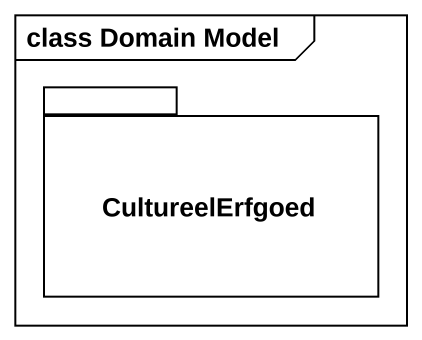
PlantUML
@startuml
mainframe class Domain Model
package CultureelErfgoed {
}
@enduml
